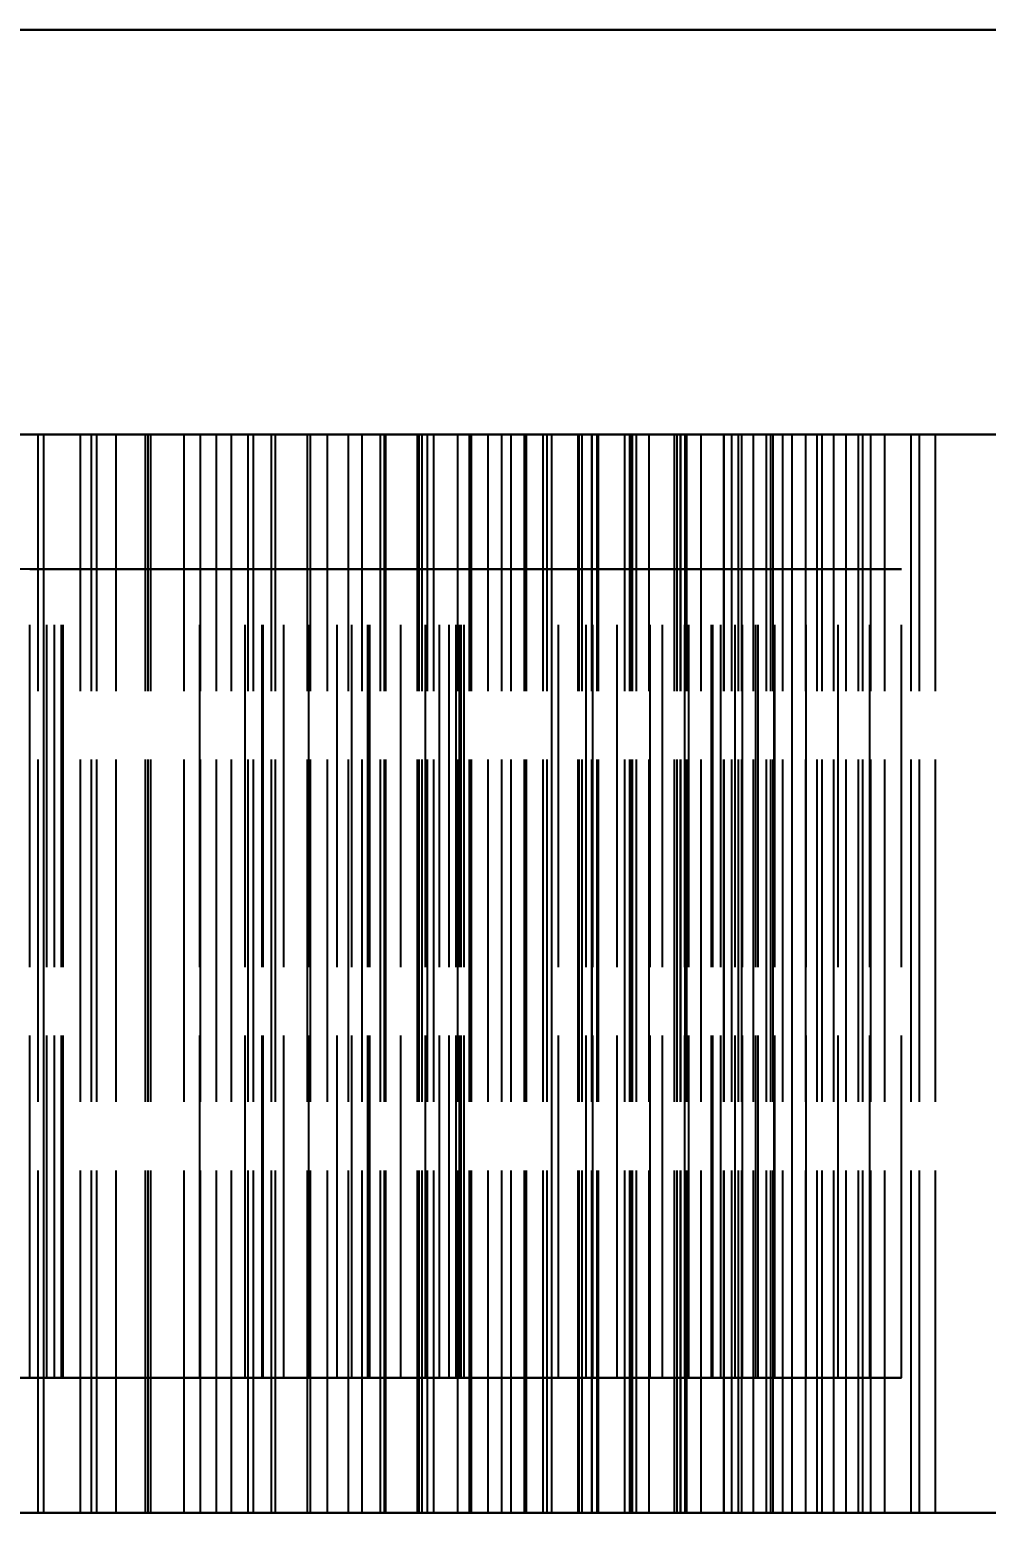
# Model space of a CAD drawing. Header units: millimetres. Extents: x -31 to 125, y -47 to 96.
# Drawn here: x 14.26 to 17.81, y 88.56 to 94.12 of the extents above; entities that cross this region are included whole.
import ezdxf

# ---------------------------------------------------------------- set-up
doc = ezdxf.new("R2010")
doc.units = ezdxf.units.MM
doc.linetypes.add('DASHED', pattern=[1.524, 1.27, -0.254])
for name, color, linetype in [('DIMS', 3, 'CONTINUOUS'), ('HIDDEN', 8, 'DASHED'), ('VISIBLE', 7, 'CONTINUOUS')]:
    doc.layers.add(name, color=color, linetype=linetype)
doc.styles.add('OpenSansCondensed-Light', font='OpenSansCondensed-Light.ttf')
doc.dimstyles.new('EZDXF', dxfattribs={"dimtxt": 0.25, "dimasz": 0.175, "dimexe": 0.375, "dimexo": 0.125, "dimgap": 0.1, "dimtad": 1, "dimlfac": 100, "dimzin": 12, "dimdsep": 46, "dimtxsty": 'OpenSansCondensed-Light', "dimblk": 'ARCHTICK', "dimcen": 2.5, "dimazin": 3, "dimtfac": 0.5, "dimtmove": 2, "dimatfit": 3})

# ---------------------------------------------------------------- blocks, each defined once
blk = doc.blocks.new('_ARCHTICK')
at = {"color": 0, "linetype": 'BYBLOCK', "const_width": 0.15}
blk.add_lwpolyline([(-0.5, -0.5), (0.5, 0.5)], dxfattribs=at)

msp = doc.modelspace()

# ---------------------------------------------------------------- linework, layer by layer
at = {"layer": 'HIDDEN'}
for points in [[(4.95238, 94.11735), (5.71429, 94.11735), (6.47619, 94.11735), (7.2381, 94.11735), (8, 94.11735), (8.7619, 94.11735), (9.52381, 94.11735), (10.28571, 94.11735), (11.04762, 94.11735), (11.80952, 94.11735), (12.57143, 94.11735), (13.33333, 94.11735), (14.09524, 94.11735), (14.85714, 94.11735), (15.61905, 94.11735), (16.38095, 94.11735), (17.14286, 94.11735), (17.90476, 94.11735)], [(19.125, 92.61735), (18.51786, 92.61735), (17.91071, 92.61735), (17.30357, 92.61735), (16.69643, 92.61735), (16.08929, 92.61735), (15.48214, 92.61735), (14.875, 92.61735), (14.26786, 92.61735), (13.66071, 92.61735), (13.05357, 92.61735), (12.44643, 92.61735), (11.83929, 92.61735), (11.23214, 92.61735), (10.625, 92.61735), (10.01786, 92.61735), (9.41071, 92.61735), (8.80357, 92.61735), (8.19643, 92.61735), (7.58929, 92.61735), (6.98214, 92.61735), (6.375, 92.61735), (5.76786, 92.61735), (5.16071, 92.61735)], [(5.16071, 92.61735), (5.76786, 92.61735), (6.375, 92.61735), (6.98214, 92.61735), (7.58929, 92.61735), (8.19643, 92.61735), (8.80357, 92.61735), (9.41071, 92.61735), (10.01786, 92.61735), (10.625, 92.61735), (11.23214, 92.61735), (11.83929, 92.61735), (12.44643, 92.61735), (13.05357, 92.61735), (13.66071, 92.61735), (14.26786, 92.61735), (14.875, 92.61735), (15.48214, 92.61735), (16.08929, 92.61735), (16.69643, 92.61735), (17.30357, 92.61735), (17.91071, 92.61735), (18.51786, 92.61735), (19.125, 92.61735)], [(18.50794, 92.61735), (17.80952, 92.61735), (17.11111, 92.61735), (16.4127, 92.61735), (15.71429, 92.61735), (15.01587, 92.61735), (14.31746, 92.61735), (13.61905, 92.61735), (12.92063, 92.61735), (12.22222, 92.61735), (11.52381, 92.61735), (10.8254, 92.61735), (10.12698, 92.61735), (9.42857, 92.61735), (8.73016, 92.61735), (8.03175, 92.61735), (7.33333, 92.61735), (6.63492, 92.61735), (5.93651, 92.61735), (5.2381, 92.61735)], [(5.2381, 92.61735), (5.93651, 92.61735), (6.63492, 92.61735), (7.33333, 92.61735), (8.03175, 92.61735), (8.73016, 92.61735), (9.42857, 92.61735), (10.12698, 92.61735), (10.8254, 92.61735), (11.52381, 92.61735), (12.22222, 92.61735), (12.92063, 92.61735), (13.61905, 92.61735), (14.31746, 92.61735), (15.01587, 92.61735), (15.71429, 92.61735), (16.4127, 92.61735), (17.11111, 92.61735), (17.80952, 92.61735), (18.50794, 92.61735)], [(14.29443, 92.61735), (14.10078, 92.61735)], [(14.10078, 92.61735), (14.29443, 92.61735)], [(14.49168, 92.61735), (14.29443, 92.61735)], [(14.29443, 92.61735), (14.49168, 92.61735)], [(14.29443, 88.61735), (14.29443, 92.61735)], [(14.29443, 88.61735), (14.29443, 92.61735)], [(14.51215, 92.61735), (14.31522, 92.61735)], [(14.31522, 92.61735), (14.45149, 92.61735)], [(14.45149, 92.61735), (14.31522, 92.61735)], [(14.31522, 92.61735), (14.51215, 92.61735)], [(14.31522, 88.61735), (14.31522, 92.61735)], [(14.31522, 88.61735), (14.31522, 92.61735)], [(14.45149, 92.61735), (14.58346, 92.61735)], [(14.58346, 92.61735), (14.45149, 92.61735)], [(14.45149, 88.61735), (14.45149, 92.61735)], [(14.45149, 88.61735), (14.45149, 92.61735)], [(14.69226, 92.61735), (14.49168, 92.61735)], [(14.49168, 92.61735), (14.69226, 92.61735)], [(14.49168, 88.61735), (14.49168, 92.61735)], [(14.49168, 88.61735), (14.49168, 92.61735)], [(14.70218, 92.61735), (14.51215, 92.61735)], [(14.51215, 92.61735), (14.70218, 92.61735)], [(14.51215, 88.61735), (14.51215, 92.61735)], [(14.51215, 88.61735), (14.51215, 92.61735)], [(14.58346, 92.61735), (14.71142, 92.61735)], [(14.71142, 92.61735), (14.58346, 92.61735)], [(14.58346, 88.61735), (14.58346, 92.61735)], [(14.58346, 88.61735), (14.58346, 92.61735)], [(14.89596, 92.61735), (14.69226, 92.61735)], [(14.69226, 92.61735), (14.89596, 92.61735)], [(14.69226, 88.61735), (14.69226, 92.61735)], [(14.69226, 88.61735), (14.69226, 92.61735)], [(14.89596, 92.61735), (14.70218, 92.61735)], [(14.70218, 92.61735), (14.89596, 92.61735)], [(14.70218, 88.61735), (14.70218, 92.61735)], [(14.70218, 88.61735), (14.70218, 92.61735)], [(14.71142, 92.61735), (14.83555, 92.61735)], [(14.83555, 92.61735), (14.71142, 92.61735)], [(14.71142, 88.61735), (14.71142, 92.61735)], [(14.71142, 88.61735), (14.71142, 92.61735)], [(14.83555, 92.61735), (14.956, 92.61735)], [(14.956, 92.61735), (14.83555, 92.61735)], [(14.83555, 88.61735), (14.83555, 92.61735)], [(14.83555, 88.61735), (14.83555, 92.61735)], [(15.09307, 92.61735), (14.89596, 92.61735)], [(15.07283, 92.61735), (14.89596, 92.61735)], [(14.89596, 92.61735), (15.07283, 92.61735)], [(14.89596, 92.61735), (15.09307, 92.61735)], [(14.89596, 88.61735), (14.89596, 92.61735)], [(14.89596, 88.61735), (14.89596, 92.61735)], [(14.89596, 88.61735), (14.89596, 92.61735)], [(14.89596, 88.61735), (14.89596, 92.61735)], [(14.956, 92.61735), (15.07283, 92.61735)], [(15.07283, 92.61735), (14.956, 92.61735)], [(14.956, 88.61735), (14.956, 92.61735)], [(14.956, 88.61735), (14.956, 92.61735)], [(15.1747, 92.61735), (15.01123, 92.61735)], [(15.01123, 92.61735), (15.15976, 92.61735)], [(15.15976, 92.61735), (15.01123, 92.61735)], [(15.01123, 92.61735), (15.1747, 92.61735)], [(15.01123, 88.61735), (15.01123, 92.61735)], [(15.01123, 88.61735), (15.01123, 92.61735)], [(15.07283, 88.61735), (15.07283, 92.61735)], [(15.07283, 88.61735), (15.07283, 92.61735)], [(15.29322, 92.61735), (15.09307, 92.61735)], [(15.09307, 92.61735), (15.29322, 92.61735)], [(15.09307, 88.61735), (15.09307, 92.61735)], [(15.09307, 88.61735), (15.09307, 92.61735)], [(15.15976, 92.61735), (15.30465, 92.61735)], [(15.30465, 92.61735), (15.15976, 92.61735)], [(15.15976, 88.61735), (15.15976, 92.61735)], [(15.15976, 88.61735), (15.15976, 92.61735)], [(15.36785, 92.61735), (15.1747, 92.61735)], [(15.1747, 92.61735), (15.36785, 92.61735)], [(15.1747, 88.61735), (15.1747, 92.61735)], [(15.1747, 88.61735), (15.1747, 92.61735)], [(15.49615, 92.61735), (15.29322, 92.61735)], [(15.29322, 92.61735), (15.49615, 92.61735)], [(15.29322, 88.61735), (15.29322, 92.61735)], [(15.29322, 88.61735), (15.29322, 92.61735)], [(15.30465, 92.61735), (15.44615, 92.61735)], [(15.44615, 92.61735), (15.30465, 92.61735)], [(15.30465, 88.61735), (15.30465, 92.61735)], [(15.30465, 88.61735), (15.30465, 92.61735)], [(15.56405, 92.61735), (15.36785, 92.61735)], [(15.36785, 92.61735), (15.56405, 92.61735)], [(15.36785, 88.61735), (15.36785, 92.61735)], [(15.36785, 88.61735), (15.36785, 92.61735)], [(15.44615, 92.61735), (15.58438, 92.61735)], [(15.58438, 92.61735), (15.44615, 92.61735)], [(15.44615, 88.61735), (15.44615, 92.61735)], [(15.44615, 88.61735), (15.44615, 92.61735)], [(15.70166, 92.61735), (15.49615, 92.61735)], [(15.49615, 92.61735), (15.70166, 92.61735)], [(15.49615, 88.61735), (15.49615, 92.61735)], [(15.49615, 88.61735), (15.49615, 92.61735)], [(15.76295, 92.61735), (15.56405, 92.61735)], [(15.56405, 92.61735), (15.76295, 92.61735)], [(15.56405, 88.61735), (15.56405, 92.61735)], [(15.56405, 88.61735), (15.56405, 92.61735)], [(15.70778, 92.61735), (15.57917, 92.61735)], [(15.57917, 92.61735), (15.73869, 92.61735)], [(15.73869, 92.61735), (15.57917, 92.61735)], [(15.57917, 92.61735), (15.70778, 92.61735)], [(15.57917, 88.61735), (15.57917, 92.61735)], [(15.57917, 88.61735), (15.57917, 92.61735)], [(15.58438, 92.61735), (15.71945, 92.61735)], [(15.71945, 92.61735), (15.58438, 92.61735)], [(15.58438, 88.61735), (15.58438, 92.61735)], [(15.58438, 88.61735), (15.58438, 92.61735)], [(15.85142, 92.61735), (15.70166, 92.61735)], [(15.70166, 92.61735), (15.85142, 92.61735)], [(15.70166, 88.61735), (15.70166, 92.61735)], [(15.70166, 88.61735), (15.70166, 92.61735)], [(15.90241, 92.61735), (15.70778, 92.61735)], [(15.70778, 92.61735), (15.90241, 92.61735)], [(15.70778, 88.61735), (15.70778, 92.61735)], [(15.70778, 88.61735), (15.70778, 92.61735)], [(15.71945, 92.61735), (15.85142, 92.61735)], [(15.85142, 92.61735), (15.71945, 92.61735)], [(15.71945, 88.61735), (15.71945, 92.61735)], [(15.71945, 88.61735), (15.71945, 92.61735)], [(15.73869, 92.61735), (15.89527, 92.61735)], [(15.89527, 92.61735), (15.73869, 92.61735)], [(15.73869, 88.61735), (15.73869, 92.61735)], [(15.73869, 88.61735), (15.73869, 92.61735)], [(15.96428, 92.61735), (15.76295, 92.61735)], [(15.76295, 92.61735), (15.96428, 92.61735)], [(15.76295, 88.61735), (15.76295, 92.61735)], [(15.76295, 88.61735), (15.76295, 92.61735)], [(15.85142, 88.61735), (15.85142, 92.61735)], [(15.85142, 88.61735), (15.85142, 92.61735)], [(15.89527, 92.61735), (16.04909, 92.61735)], [(16.04909, 92.61735), (15.89527, 92.61735)], [(15.89527, 88.61735), (15.89527, 92.61735)], [(15.89527, 88.61735), (15.89527, 92.61735)], [(16.09936, 92.61735), (15.90241, 92.61735)], [(15.90241, 92.61735), (16.09936, 92.61735)], [(15.90241, 88.61735), (15.90241, 92.61735)], [(15.90241, 88.61735), (15.90241, 92.61735)], [(16.16782, 92.61735), (15.96428, 92.61735)], [(15.96428, 92.61735), (16.16782, 92.61735)], [(15.96428, 88.61735), (15.96428, 92.61735)], [(15.96428, 88.61735), (15.96428, 92.61735)], [(16.10685, 92.61735), (16.01419, 92.61735)], [(16.01419, 92.61735), (16.18334, 92.61735)], [(16.18334, 92.61735), (16.01419, 92.61735)], [(16.01419, 92.61735), (16.10685, 92.61735)], [(16.01419, 88.61735), (16.01419, 92.61735)], [(16.01419, 88.61735), (16.01419, 92.61735)], [(16.04909, 92.61735), (16.20025, 92.61735)], [(16.20025, 92.61735), (16.04909, 92.61735)], [(16.04909, 88.61735), (16.04909, 92.61735)], [(16.04909, 88.61735), (16.04909, 92.61735)], [(16.29834, 92.61735), (16.09936, 92.61735)], [(16.09936, 92.61735), (16.29834, 92.61735)], [(16.09936, 88.61735), (16.09936, 92.61735)], [(16.09936, 88.61735), (16.09936, 92.61735)], [(16.30129, 92.61735), (16.10685, 92.61735)], [(16.10685, 92.61735), (16.30129, 92.61735)], [(16.10685, 88.61735), (16.10685, 92.61735)], [(16.10685, 88.61735), (16.10685, 92.61735)], [(16.37339, 92.61735), (16.16782, 92.61735)], [(16.16782, 92.61735), (16.37339, 92.61735)], [(16.16782, 88.61735), (16.16782, 92.61735)], [(16.16782, 88.61735), (16.16782, 92.61735)], [(16.18334, 92.61735), (16.35028, 92.61735)], [(16.35028, 92.61735), (16.18334, 92.61735)], [(16.18334, 88.61735), (16.18334, 92.61735)], [(16.18334, 88.61735), (16.18334, 92.61735)], [(16.20025, 92.61735), (16.3488, 92.61735)], [(16.3488, 92.61735), (16.20025, 92.61735)], [(16.20025, 88.61735), (16.20025, 92.61735)], [(16.20025, 88.61735), (16.20025, 92.61735)], [(16.49914, 92.61735), (16.29834, 92.61735)], [(16.29834, 92.61735), (16.49914, 92.61735)], [(16.29834, 88.61735), (16.29834, 92.61735)], [(16.29834, 88.61735), (16.29834, 92.61735)], [(16.49731, 92.61735), (16.30129, 92.61735)], [(16.30129, 92.61735), (16.49731, 92.61735)], [(16.30129, 88.61735), (16.30129, 92.61735)], [(16.30129, 88.61735), (16.30129, 92.61735)], [(16.3685, 92.61735), (16.31259, 92.61735)], [(16.31259, 92.61735), (16.48992, 92.61735)], [(16.48992, 92.61735), (16.31259, 92.61735)], [(16.31259, 92.61735), (16.3685, 92.61735)], [(16.31259, 88.61735), (16.31259, 92.61735)], [(16.31259, 88.61735), (16.31259, 92.61735)], [(16.3488, 92.61735), (16.49476, 92.61735)], [(16.49476, 92.61735), (16.3488, 92.61735)], [(16.3488, 88.61735), (16.3488, 92.61735)], [(16.3488, 88.61735), (16.3488, 92.61735)], [(16.35028, 92.61735), (16.51511, 92.61735)], [(16.51511, 92.61735), (16.35028, 92.61735)], [(16.35028, 88.61735), (16.35028, 92.61735)], [(16.35028, 88.61735), (16.35028, 92.61735)], [(16.56109, 92.61735), (16.3685, 92.61735)], [(16.3685, 92.61735), (16.56109, 92.61735)], [(16.3685, 88.61735), (16.3685, 92.61735)], [(16.3685, 88.61735), (16.3685, 92.61735)], [(16.49476, 92.61735), (16.37339, 92.61735)], [(16.37339, 92.61735), (16.49476, 92.61735)], [(16.37339, 88.61735), (16.37339, 92.61735)], [(16.37339, 88.61735), (16.37339, 92.61735)], [(16.4905, 92.61735), (16.47181, 92.61735)], [(16.47181, 92.61735), (16.65581, 92.61735)], [(16.65581, 92.61735), (16.47181, 92.61735)], [(16.47181, 92.61735), (16.4905, 92.61735)], [(16.47181, 88.61735), (16.47181, 92.61735)], [(16.47181, 88.61735), (16.47181, 92.61735)], [(16.48992, 92.61735), (16.66579, 92.61735)], [(16.66579, 92.61735), (16.48992, 92.61735)], [(16.48992, 88.61735), (16.48992, 92.61735)], [(16.48992, 88.61735), (16.48992, 92.61735)], [(16.4905, 92.61735), (16.6796, 92.61735)], [(16.6796, 92.61735), (16.4905, 92.61735)], [(16.4905, 88.61735), (16.4905, 92.61735)], [(16.4905, 88.61735), (16.4905, 92.61735)], [(16.49476, 88.61735), (16.49476, 92.61735)], [(16.49476, 88.61735), (16.49476, 92.61735)], [(16.69468, 92.61735), (16.49731, 92.61735)], [(16.49731, 92.61735), (16.69468, 92.61735)], [(16.49731, 88.61735), (16.49731, 92.61735)], [(16.49731, 88.61735), (16.49731, 92.61735)], [(16.70155, 92.61735), (16.49914, 92.61735)], [(16.49914, 92.61735), (16.70155, 92.61735)], [(16.49914, 88.61735), (16.49914, 92.61735)], [(16.49914, 88.61735), (16.49914, 92.61735)], [(16.51511, 92.61735), (16.6779, 92.61735)], [(16.6779, 92.61735), (16.51511, 92.61735)], [(16.51511, 88.61735), (16.51511, 92.61735)], [(16.51511, 88.61735), (16.51511, 92.61735)], [(16.75451, 92.61735), (16.56109, 92.61735)], [(16.56109, 92.61735), (16.75451, 92.61735)], [(16.56109, 88.61735), (16.56109, 92.61735)], [(16.56109, 88.61735), (16.56109, 92.61735)], [(16.65581, 92.61735), (16.83911, 92.61735)], [(16.83911, 92.61735), (16.65581, 92.61735)], [(16.65581, 88.61735), (16.65581, 92.61735)], [(16.65581, 88.61735), (16.65581, 92.61735)], [(16.66579, 92.61735), (16.84023, 92.61735)], [(16.84023, 92.61735), (16.66579, 92.61735)], [(16.66579, 88.61735), (16.66579, 92.61735)], [(16.66579, 88.61735), (16.66579, 92.61735)], [(16.6779, 92.61735), (16.83865, 92.61735)], [(16.83865, 92.61735), (16.6779, 92.61735)], [(16.6779, 88.61735), (16.6779, 92.61735)], [(16.6779, 88.61735), (16.6779, 92.61735)], [(16.6796, 92.61735), (16.86877, 92.61735)], [(16.86877, 92.61735), (16.6796, 92.61735)], [(16.6796, 88.61735), (16.6796, 92.61735)], [(16.6796, 88.61735), (16.6796, 92.61735)], [(16.89323, 92.61735), (16.69468, 92.61735)], [(16.69468, 92.61735), (16.89323, 92.61735)], [(16.69468, 88.61735), (16.69468, 92.61735)], [(16.69468, 88.61735), (16.69468, 92.61735)], [(16.90543, 92.61735), (16.70155, 92.61735)], [(16.70155, 92.61735), (16.90543, 92.61735)], [(16.70155, 88.61735), (16.70155, 92.61735)], [(16.70155, 88.61735), (16.70155, 92.61735)], [(16.94859, 92.61735), (16.75451, 92.61735)], [(16.75451, 92.61735), (16.94859, 92.61735)], [(16.75451, 88.61735), (16.75451, 92.61735)], [(16.75451, 88.61735), (16.75451, 92.61735)], [(16.83865, 92.61735), (16.99738, 92.61735)], [(16.99738, 92.61735), (16.83865, 92.61735)], [(16.83865, 88.61735), (16.83865, 92.61735)], [(16.83865, 88.61735), (16.83865, 92.61735)], [(16.83911, 92.61735), (17.02168, 92.61735)], [(17.02168, 92.61735), (16.83911, 92.61735)], [(16.83911, 88.61735), (16.83911, 92.61735)], [(16.83911, 88.61735), (16.83911, 92.61735)], [(16.84023, 92.61735), (17.01326, 92.61735)], [(17.01326, 92.61735), (16.84023, 92.61735)], [(16.84023, 88.61735), (16.84023, 92.61735)], [(16.84023, 88.61735), (16.84023, 92.61735)], [(16.86877, 92.61735), (17.0579, 92.61735)], [(17.0579, 92.61735), (16.86877, 92.61735)], [(16.86877, 88.61735), (16.86877, 92.61735)], [(16.86877, 88.61735), (16.86877, 92.61735)], [(17.0928, 92.61735), (16.89323, 92.61735)], [(16.89323, 92.61735), (17.0928, 92.61735)], [(16.89323, 88.61735), (16.89323, 92.61735)], [(16.89323, 88.61735), (16.89323, 92.61735)], [(16.99738, 92.61735), (16.90543, 92.61735)], [(16.90543, 92.61735), (16.99738, 92.61735)], [(16.90543, 88.61735), (16.90543, 92.61735)], [(16.90543, 88.61735), (16.90543, 92.61735)], [(17.1432, 92.61735), (16.94859, 92.61735)], [(16.94859, 92.61735), (17.1432, 92.61735)], [(16.94859, 88.61735), (16.94859, 92.61735)], [(16.94859, 88.61735), (16.94859, 92.61735)], [(16.99738, 88.61735), (16.99738, 92.61735)], [(16.99738, 88.61735), (16.99738, 92.61735)], [(17.01326, 92.61735), (17.18485, 92.61735)], [(17.18485, 92.61735), (17.01326, 92.61735)], [(17.01326, 88.61735), (17.01326, 92.61735)], [(17.01326, 88.61735), (17.01326, 92.61735)], [(17.02168, 92.61735), (17.20347, 92.61735)], [(17.20347, 92.61735), (17.02168, 92.61735)], [(17.02168, 88.61735), (17.02168, 92.61735)], [(17.02168, 88.61735), (17.02168, 92.61735)], [(17.0579, 92.61735), (17.24691, 92.61735)], [(17.24691, 92.61735), (17.0579, 92.61735)], [(17.0579, 88.61735), (17.0579, 92.61735)], [(17.0579, 88.61735), (17.0579, 92.61735)], [(17.29325, 92.61735), (17.0928, 92.61735)], [(17.0928, 92.61735), (17.29325, 92.61735)], [(17.0928, 88.61735), (17.0928, 92.61735)], [(17.0928, 88.61735), (17.0928, 92.61735)], [(17.33821, 92.61735), (17.1432, 92.61735)], [(17.1432, 92.61735), (17.33821, 92.61735)], [(17.1432, 88.61735), (17.1432, 92.61735)], [(17.1432, 88.61735), (17.1432, 92.61735)], [(17.18485, 92.61735), (17.35498, 92.61735)], [(17.35498, 92.61735), (17.18485, 92.61735)], [(17.18485, 88.61735), (17.18485, 92.61735)], [(17.18485, 88.61735), (17.18485, 92.61735)], [(17.20347, 92.61735), (17.38444, 92.61735)], [(17.38444, 92.61735), (17.20347, 92.61735)], [(17.20347, 88.61735), (17.20347, 92.61735)], [(17.20347, 88.61735), (17.20347, 92.61735)], [(17.24691, 92.61735), (17.4357, 92.61735)], [(17.4357, 92.61735), (17.24691, 92.61735)], [(17.24691, 88.61735), (17.24691, 92.61735)], [(17.24691, 88.61735), (17.24691, 92.61735)], [(17.35498, 92.61735), (17.29325, 92.61735)], [(17.29325, 92.61735), (17.35498, 92.61735)], [(17.29325, 88.61735), (17.29325, 92.61735)], [(17.29325, 88.61735), (17.29325, 92.61735)], [(17.53352, 92.61735), (17.33821, 92.61735)], [(17.33821, 92.61735), (17.53352, 92.61735)], [(17.33821, 88.61735), (17.33821, 92.61735)], [(17.33821, 88.61735), (17.33821, 92.61735)], [(17.35498, 88.61735), (17.35498, 92.61735)], [(17.35498, 88.61735), (17.35498, 92.61735)], [(17.38444, 92.61735), (17.56452, 92.61735)], [(17.56452, 92.61735), (17.38444, 92.61735)], [(17.38444, 88.61735), (17.38444, 92.61735)], [(17.38444, 88.61735), (17.38444, 92.61735)], [(17.4357, 92.61735), (17.6242, 92.61735)], [(17.6242, 92.61735), (17.4357, 92.61735)], [(17.4357, 88.61735), (17.4357, 92.61735)], [(17.4357, 88.61735), (17.4357, 92.61735)], [(17.56452, 92.61735), (17.53352, 92.61735)], [(17.53352, 92.61735), (17.56452, 92.61735)], [(17.53352, 88.61735), (17.53352, 92.61735)], [(17.53352, 88.61735), (17.53352, 92.61735)], [(17.56452, 88.61735), (17.56452, 92.61735)], [(17.56452, 88.61735), (17.56452, 92.61735)], [(17.6242, 88.61735), (17.6242, 92.61735)], [(17.6242, 88.61735), (17.6242, 92.61735)], [(12.87084, 92.11735), (15.12916, 92.11735)], [(14.26329, 92.11735), (14.2001, 92.11735)], [(15.525, 92.11735), (15.47659, 92.11735), (15.42817, 92.11735), (15.37976, 92.11735), (15.33135, 92.11735), (15.28294, 92.11735), (15.23452, 92.11735), (15.18611, 92.11735), (15.1377, 92.11735), (15.08929, 92.11735), (15.04087, 92.11735), (14.99246, 92.11735), (14.94405, 92.11735), (14.89563, 92.11735), (14.84722, 92.11735), (14.79881, 92.11735), (14.7504, 92.11735), (14.70198, 92.11735), (14.65357, 92.11735), (14.60516, 92.11735), (14.55675, 92.11735), (14.50833, 92.11735), (14.45992, 92.11735), (14.41151, 92.11735), (14.3631, 92.11735), (14.31468, 92.11735), (14.26627, 92.11735), (14.21786, 92.11735)], [(14.26329, 92.11735), (14.31508, 92.11735)], [(14.31508, 92.11735), (14.26329, 92.11735)], [(14.26329, 89.11735), (14.26329, 92.11735)], [(14.26329, 89.11735), (14.26329, 92.11735)], [(14.31508, 92.11735), (14.35458, 92.11735)], [(14.35458, 92.11735), (14.31508, 92.11735)], [(14.31508, 89.11735), (14.31508, 92.11735)], [(14.31508, 89.11735), (14.31508, 92.11735)], [(14.32547, 92.11735), (14.89444, 92.11735)], [(14.38632, 92.11735), (14.32547, 92.11735)], [(14.89444, 92.11735), (14.32547, 92.11735)], [(14.32547, 92.11735), (14.38632, 92.11735)], [(14.32547, 89.11735), (14.32547, 92.11735)], [(14.32547, 89.11735), (14.32547, 92.11735)], [(14.35458, 92.11735), (14.38013, 92.11735)], [(14.38013, 92.11735), (14.35458, 92.11735)], [(14.35458, 89.11735), (14.35458, 92.11735)], [(14.35458, 89.11735), (14.35458, 92.11735)], [(14.38013, 92.11735), (14.38632, 92.11735)], [(14.38632, 92.11735), (14.38013, 92.11735)], [(14.38013, 89.11735), (14.38013, 92.11735)], [(14.38013, 89.11735), (14.38013, 92.11735)], [(14.38632, 89.11735), (14.38632, 92.11735)], [(14.38632, 89.11735), (14.38632, 92.11735)], [(14.89444, 92.11735), (15.06168, 92.11735)], [(15.06168, 92.11735), (14.89444, 92.11735)], [(14.89444, 89.11735), (14.89444, 92.11735)], [(14.89444, 89.11735), (14.89444, 92.11735)], [(15.06168, 92.11735), (15.12471, 92.11735)], [(15.12471, 92.11735), (15.06168, 92.11735)], [(15.06168, 89.11735), (15.06168, 92.11735)], [(15.06168, 89.11735), (15.06168, 92.11735)], [(15.12471, 92.11735), (15.20559, 92.11735)], [(15.20559, 92.11735), (15.12471, 92.11735)], [(15.12471, 89.11735), (15.12471, 92.11735)], [(15.12471, 89.11735), (15.12471, 92.11735)], [(15.12916, 92.11735), (15.13544, 92.11735), (15.14173, 92.11735), (15.14801, 92.11735), (15.15429, 92.11735), (15.16057, 92.11735), (15.16686, 92.11735), (15.17314, 92.11735), (15.17942, 92.11735), (15.18571, 92.11735), (15.19199, 92.11735), (15.19827, 92.11735), (15.20456, 92.11735), (15.21084, 92.11735), (15.21712, 92.11735), (15.22341, 92.11735), (15.22969, 92.11735), (15.23597, 92.11735), (15.24226, 92.11735), (15.24854, 92.11735), (15.25482, 92.11735), (15.26111, 92.11735), (15.26739, 92.11735), (15.27367, 92.11735), (15.27996, 92.11735), (15.28624, 92.11735), (15.29252, 92.11735), (15.29881, 92.11735), (15.30509, 92.11735), (15.31137, 92.11735), (15.31765, 92.11735), (15.32394, 92.11735), (15.33022, 92.11735), (15.3365, 92.11735), (15.34279, 92.11735), (15.34907, 92.11735), (15.35535, 92.11735), (15.36164, 92.11735), (15.36792, 92.11735), (15.3742, 92.11735), (15.38049, 92.11735), (15.38677, 92.11735), (15.39305, 92.11735), (15.39934, 92.11735), (15.40562, 92.11735), (15.4119, 92.11735), (15.41819, 92.11735), (15.42447, 92.11735), (15.43075, 92.11735), (15.43704, 92.11735), (15.44332, 92.11735), (15.4496, 92.11735), (15.45588, 92.11735), (15.46217, 92.11735), (15.46845, 92.11735), (15.47473, 92.11735), (15.48102, 92.11735), (15.4873, 92.11735), (15.49358, 92.11735), (15.49987, 92.11735), (15.50615, 92.11735), (15.51243, 92.11735), (15.51872, 92.11735), (15.525, 92.11735)], [(15.12916, 89.11735), (15.12916, 92.11735)], [(15.20559, 92.11735), (15.29903, 92.11735)], [(15.29903, 92.11735), (15.20559, 92.11735)], [(15.20559, 89.11735), (15.20559, 92.11735)], [(15.20559, 89.11735), (15.20559, 92.11735)], [(15.29903, 92.11735), (15.40319, 92.11735)], [(15.40319, 92.11735), (15.29903, 92.11735)], [(15.29903, 89.11735), (15.29903, 92.11735)], [(15.29903, 89.11735), (15.29903, 92.11735)], [(15.40319, 92.11735), (15.51701, 92.11735)], [(15.51701, 92.11735), (15.40319, 92.11735)], [(15.40319, 89.11735), (15.40319, 92.11735)], [(15.40319, 89.11735), (15.40319, 92.11735)], [(15.45816, 92.11735), (15.87467, 92.11735)], [(15.73081, 92.11735), (15.45816, 92.11735)], [(15.87467, 92.11735), (15.45816, 92.11735)], [(15.45816, 92.11735), (15.73081, 92.11735)], [(15.45816, 89.11735), (15.45816, 92.11735)], [(15.45816, 89.11735), (15.45816, 92.11735)], [(15.51701, 92.11735), (15.63972, 92.11735)], [(15.63972, 92.11735), (15.51701, 92.11735)], [(15.51701, 89.11735), (15.51701, 92.11735)], [(15.51701, 89.11735), (15.51701, 92.11735)], [(15.525, 89.11735), (15.525, 92.11735)], [(15.63972, 92.11735), (15.85801, 92.11735)], [(15.85801, 92.11735), (15.63972, 92.11735)], [(15.63972, 89.11735), (15.63972, 92.11735)], [(15.63972, 89.11735), (15.63972, 92.11735)], [(15.78311, 92.11735), (15.73081, 92.11735)], [(15.73081, 92.11735), (15.78311, 92.11735)], [(15.73081, 89.11735), (15.73081, 92.11735)], [(15.73081, 89.11735), (15.73081, 92.11735)], [(15.81975, 92.11735), (15.78311, 92.11735)], [(15.78311, 92.11735), (15.81975, 92.11735)], [(15.78311, 89.11735), (15.78311, 92.11735)], [(15.78311, 89.11735), (15.78311, 92.11735)], [(15.84476, 92.11735), (15.81975, 92.11735)], [(15.81975, 92.11735), (15.84476, 92.11735)], [(15.81975, 89.11735), (15.81975, 92.11735)], [(15.81975, 89.11735), (15.81975, 92.11735)], [(15.85923, 92.11735), (15.84476, 92.11735)], [(15.84476, 92.11735), (15.85923, 92.11735)], [(15.84476, 89.11735), (15.84476, 92.11735)], [(15.84476, 89.11735), (15.84476, 92.11735)], [(15.85801, 92.11735), (15.86359, 92.11735)], [(15.86359, 92.11735), (15.85801, 92.11735)], [(15.85801, 89.11735), (15.85801, 92.11735)], [(15.85801, 89.11735), (15.85801, 92.11735)], [(15.86359, 92.11735), (15.85923, 92.11735)], [(15.85923, 92.11735), (15.86359, 92.11735)], [(15.85923, 89.11735), (15.85923, 92.11735)], [(15.85923, 89.11735), (15.85923, 92.11735)], [(15.86359, 89.11735), (15.86359, 92.11735)], [(15.86359, 89.11735), (15.86359, 92.11735)], [(15.87467, 92.11735), (16.2252, 92.11735)], [(16.2252, 92.11735), (15.87467, 92.11735)], [(15.87467, 89.11735), (15.87467, 92.11735)], [(15.87467, 89.11735), (15.87467, 92.11735)], [(16.20014, 89.11735), (16.20014, 92.11735)], [(16.20014, 92.11735), (16.35259, 92.11735)], [(16.61152, 92.11735), (16.20014, 92.11735)], [(16.35259, 92.11735), (16.20014, 92.11735)], [(16.20014, 92.11735), (16.61152, 92.11735)], [(16.20014, 89.11735), (16.20014, 92.11735)], [(16.2252, 92.11735), (16.32818, 92.11735)], [(16.32818, 92.11735), (16.2252, 92.11735)], [(16.2252, 89.11735), (16.2252, 92.11735)], [(16.2252, 89.11735), (16.2252, 92.11735)], [(16.32818, 92.11735), (16.44273, 92.11735)], [(16.44273, 92.11735), (16.32818, 92.11735)], [(16.32818, 89.11735), (16.32818, 92.11735)], [(16.32818, 89.11735), (16.32818, 92.11735)], [(16.35259, 89.11735), (16.35259, 92.11735)], [(16.35259, 92.11735), (16.79248, 92.11735)], [(16.79248, 92.11735), (16.35259, 92.11735)], [(16.35259, 89.11735), (16.35259, 92.11735)], [(16.44273, 92.11735), (16.56506, 92.11735)], [(16.56506, 92.11735), (16.44273, 92.11735)], [(16.44273, 89.11735), (16.44273, 92.11735)], [(16.44273, 89.11735), (16.44273, 92.11735)], [(16.56506, 92.11735), (16.69369, 92.11735)], [(16.69369, 92.11735), (16.56506, 92.11735)], [(16.56506, 89.11735), (16.56506, 92.11735)], [(16.56506, 89.11735), (16.56506, 92.11735)], [(16.70831, 92.11735), (16.61152, 92.11735)], [(16.61152, 92.11735), (16.70831, 92.11735)], [(16.61152, 89.11735), (16.61152, 92.11735)], [(16.61152, 89.11735), (16.61152, 92.11735)], [(16.69369, 92.11735), (16.82763, 92.11735)], [(16.82763, 92.11735), (16.69369, 92.11735)], [(16.69369, 89.11735), (16.69369, 92.11735)], [(16.69369, 89.11735), (16.69369, 92.11735)], [(16.79732, 92.11735), (16.70831, 92.11735)], [(16.70831, 92.11735), (16.79732, 92.11735)], [(16.70831, 89.11735), (16.70831, 92.11735)], [(16.70831, 89.11735), (16.70831, 92.11735)], [(16.79248, 89.11735), (16.79248, 92.11735)], [(16.79248, 92.11735), (16.90782, 92.11735)], [(16.90782, 92.11735), (16.79248, 92.11735)], [(16.79248, 89.11735), (16.79248, 92.11735)], [(16.88014, 92.11735), (16.79732, 92.11735)], [(16.79732, 92.11735), (16.88014, 92.11735)], [(16.79732, 89.11735), (16.79732, 92.11735)], [(16.79732, 89.11735), (16.79732, 92.11735)], [(16.82763, 92.11735), (16.96611, 92.11735)], [(16.96611, 92.11735), (16.82763, 92.11735)], [(16.82763, 89.11735), (16.82763, 92.11735)], [(16.82763, 89.11735), (16.82763, 92.11735)], [(16.95698, 92.11735), (16.88014, 92.11735)], [(16.88014, 92.11735), (16.95698, 92.11735)], [(16.88014, 89.11735), (16.88014, 92.11735)], [(16.88014, 89.11735), (16.88014, 92.11735)], [(16.90782, 89.11735), (16.90782, 92.11735)], [(16.90782, 92.11735), (17.02534, 92.11735)], [(17.02534, 92.11735), (16.90782, 92.11735)], [(16.90782, 89.11735), (16.90782, 92.11735)], [(17.02773, 92.11735), (16.95698, 92.11735)], [(16.95698, 92.11735), (17.02773, 92.11735)], [(16.95698, 89.11735), (16.95698, 92.11735)], [(16.95698, 89.11735), (16.95698, 92.11735)], [(16.96611, 92.11735), (17.09214, 92.11735)], [(17.09214, 92.11735), (16.96611, 92.11735)], [(16.96611, 89.11735), (16.96611, 92.11735)], [(16.96611, 89.11735), (16.96611, 92.11735)], [(17.02534, 92.11735), (17.14379, 92.11735)], [(17.14379, 92.11735), (17.02534, 92.11735)], [(17.02534, 89.11735), (17.02534, 92.11735)], [(17.02534, 89.11735), (17.02534, 92.11735)], [(17.09214, 92.11735), (17.02773, 92.11735)], [(17.02773, 92.11735), (17.09214, 92.11735)], [(17.02773, 89.11735), (17.02773, 92.11735)], [(17.02773, 89.11735), (17.02773, 92.11735)], [(17.09214, 89.11735), (17.09214, 92.11735)], [(17.09214, 89.11735), (17.09214, 92.11735)], [(17.14379, 92.11735), (17.26242, 92.11735)], [(17.26242, 92.11735), (17.14379, 92.11735)], [(17.14379, 89.11735), (17.14379, 92.11735)], [(17.14379, 89.11735), (17.14379, 92.11735)], [(17.26242, 92.11735), (17.3806, 92.11735)], [(17.3806, 92.11735), (17.26242, 92.11735)], [(17.26242, 89.11735), (17.26242, 92.11735)], [(17.26242, 89.11735), (17.26242, 92.11735)], [(17.3806, 92.11735), (17.49773, 92.11735)], [(17.49773, 92.11735), (17.3806, 92.11735)], [(17.3806, 89.11735), (17.3806, 92.11735)], [(17.3806, 89.11735), (17.3806, 92.11735)], [(17.49773, 89.11735), (17.49773, 92.11735)], [(17.49773, 89.11735), (17.49773, 92.11735)], [(12.87084, 89.11735), (15.12916, 89.11735)], [(14.26329, 89.11735), (14.2001, 89.11735)], [(14.21786, 89.11735), (14.26627, 89.11735), (14.31468, 89.11735), (14.3631, 89.11735), (14.41151, 89.11735), (14.45992, 89.11735), (14.50833, 89.11735), (14.55675, 89.11735), (14.60516, 89.11735), (14.65357, 89.11735), (14.70198, 89.11735), (14.7504, 89.11735), (14.79881, 89.11735), (14.84722, 89.11735), (14.89563, 89.11735), (14.94405, 89.11735), (14.99246, 89.11735), (15.04087, 89.11735), (15.08929, 89.11735), (15.1377, 89.11735), (15.18611, 89.11735), (15.23452, 89.11735), (15.28294, 89.11735), (15.33135, 89.11735), (15.37976, 89.11735), (15.42817, 89.11735), (15.47659, 89.11735), (15.525, 89.11735)], [(14.26329, 89.11735), (14.31508, 89.11735)], [(14.31508, 89.11735), (14.26329, 89.11735)], [(14.31508, 89.11735), (14.35458, 89.11735)], [(14.35458, 89.11735), (14.31508, 89.11735)], [(14.32547, 89.11735), (14.89444, 89.11735)], [(14.38632, 89.11735), (14.32547, 89.11735)], [(14.89444, 89.11735), (14.32547, 89.11735)], [(14.32547, 89.11735), (14.38632, 89.11735)], [(14.35458, 89.11735), (14.38013, 89.11735)], [(14.38013, 89.11735), (14.35458, 89.11735)], [(14.38013, 89.11735), (14.38632, 89.11735)], [(14.38632, 89.11735), (14.38013, 89.11735)], [(14.89444, 89.11735), (15.06168, 89.11735)], [(15.06168, 89.11735), (14.89444, 89.11735)], [(15.06168, 89.11735), (15.12471, 89.11735)], [(15.12471, 89.11735), (15.06168, 89.11735)], [(15.12471, 89.11735), (15.20559, 89.11735)], [(15.20559, 89.11735), (15.12471, 89.11735)], [(15.525, 89.11735), (15.51872, 89.11735), (15.51243, 89.11735), (15.50615, 89.11735), (15.49987, 89.11735), (15.49358, 89.11735), (15.4873, 89.11735), (15.48102, 89.11735), (15.47473, 89.11735), (15.46845, 89.11735), (15.46217, 89.11735), (15.45588, 89.11735), (15.4496, 89.11735), (15.44332, 89.11735), (15.43704, 89.11735), (15.43075, 89.11735), (15.42447, 89.11735), (15.41819, 89.11735), (15.4119, 89.11735), (15.40562, 89.11735), (15.39934, 89.11735), (15.39305, 89.11735), (15.38677, 89.11735), (15.38049, 89.11735), (15.3742, 89.11735), (15.36792, 89.11735), (15.36164, 89.11735), (15.35535, 89.11735), (15.34907, 89.11735), (15.34279, 89.11735), (15.3365, 89.11735), (15.33022, 89.11735), (15.32394, 89.11735), (15.31765, 89.11735), (15.31137, 89.11735), (15.30509, 89.11735), (15.29881, 89.11735), (15.29252, 89.11735), (15.28624, 89.11735), (15.27996, 89.11735), (15.27367, 89.11735), (15.26739, 89.11735), (15.26111, 89.11735), (15.25482, 89.11735), (15.24854, 89.11735), (15.24226, 89.11735), (15.23597, 89.11735), (15.22969, 89.11735), (15.22341, 89.11735), (15.21712, 89.11735), (15.21084, 89.11735), (15.20456, 89.11735), (15.19827, 89.11735), (15.19199, 89.11735), (15.18571, 89.11735), (15.17942, 89.11735), (15.17314, 89.11735), (15.16686, 89.11735), (15.16057, 89.11735), (15.15429, 89.11735), (15.14801, 89.11735), (15.14173, 89.11735), (15.13544, 89.11735), (15.12916, 89.11735)], [(15.20559, 89.11735), (15.29903, 89.11735)], [(15.29903, 89.11735), (15.20559, 89.11735)], [(15.29903, 89.11735), (15.40319, 89.11735)], [(15.40319, 89.11735), (15.29903, 89.11735)], [(15.40319, 89.11735), (15.51701, 89.11735)], [(15.51701, 89.11735), (15.40319, 89.11735)], [(15.45816, 89.11735), (15.87467, 89.11735)], [(15.73081, 89.11735), (15.45816, 89.11735)], [(15.87467, 89.11735), (15.45816, 89.11735)], [(15.45816, 89.11735), (15.73081, 89.11735)], [(15.51701, 89.11735), (15.63972, 89.11735)], [(15.63972, 89.11735), (15.51701, 89.11735)], [(15.63972, 89.11735), (15.85801, 89.11735)], [(15.85801, 89.11735), (15.63972, 89.11735)], [(15.78311, 89.11735), (15.73081, 89.11735)], [(15.73081, 89.11735), (15.78311, 89.11735)], [(15.81975, 89.11735), (15.78311, 89.11735)], [(15.78311, 89.11735), (15.81975, 89.11735)], [(15.84476, 89.11735), (15.81975, 89.11735)], [(15.81975, 89.11735), (15.84476, 89.11735)], [(15.85923, 89.11735), (15.84476, 89.11735)], [(15.84476, 89.11735), (15.85923, 89.11735)], [(15.85801, 89.11735), (15.86359, 89.11735)], [(15.86359, 89.11735), (15.85801, 89.11735)], [(15.86359, 89.11735), (15.85923, 89.11735)], [(15.85923, 89.11735), (15.86359, 89.11735)], [(15.87467, 89.11735), (16.2252, 89.11735)], [(16.2252, 89.11735), (15.87467, 89.11735)], [(16.20014, 89.11735), (16.35259, 89.11735)], [(16.61152, 89.11735), (16.20014, 89.11735)], [(16.35259, 89.11735), (16.20014, 89.11735)], [(16.20014, 89.11735), (16.61152, 89.11735)], [(16.2252, 89.11735), (16.32818, 89.11735)], [(16.32818, 89.11735), (16.2252, 89.11735)], [(16.32818, 89.11735), (16.44273, 89.11735)], [(16.44273, 89.11735), (16.32818, 89.11735)], [(16.35259, 89.11735), (16.79248, 89.11735)], [(16.79248, 89.11735), (16.35259, 89.11735)], [(16.44273, 89.11735), (16.56506, 89.11735)], [(16.56506, 89.11735), (16.44273, 89.11735)], [(16.56506, 89.11735), (16.69369, 89.11735)], [(16.69369, 89.11735), (16.56506, 89.11735)], [(16.70831, 89.11735), (16.61152, 89.11735)], [(16.61152, 89.11735), (16.70831, 89.11735)], [(16.69369, 89.11735), (16.82763, 89.11735)], [(16.82763, 89.11735), (16.69369, 89.11735)], [(16.79732, 89.11735), (16.70831, 89.11735)], [(16.70831, 89.11735), (16.79732, 89.11735)], [(16.79248, 89.11735), (16.90782, 89.11735)], [(16.90782, 89.11735), (16.79248, 89.11735)], [(16.88014, 89.11735), (16.79732, 89.11735)], [(16.79732, 89.11735), (16.88014, 89.11735)], [(16.82763, 89.11735), (16.96611, 89.11735)], [(16.96611, 89.11735), (16.82763, 89.11735)], [(16.95698, 89.11735), (16.88014, 89.11735)], [(16.88014, 89.11735), (16.95698, 89.11735)], [(16.90782, 89.11735), (17.02534, 89.11735)], [(17.02534, 89.11735), (16.90782, 89.11735)], [(17.02773, 89.11735), (16.95698, 89.11735)], [(16.95698, 89.11735), (17.02773, 89.11735)], [(16.96611, 89.11735), (17.09214, 89.11735)], [(17.09214, 89.11735), (16.96611, 89.11735)], [(17.02534, 89.11735), (17.14379, 89.11735)], [(17.14379, 89.11735), (17.02534, 89.11735)], [(17.09214, 89.11735), (17.02773, 89.11735)], [(17.02773, 89.11735), (17.09214, 89.11735)], [(17.14379, 89.11735), (17.26242, 89.11735)], [(17.26242, 89.11735), (17.14379, 89.11735)], [(17.26242, 89.11735), (17.3806, 89.11735)], [(17.3806, 89.11735), (17.26242, 89.11735)], [(17.3806, 89.11735), (17.49773, 89.11735)], [(17.49773, 89.11735), (17.3806, 89.11735)], [(19.125, 88.61735), (18.51786, 88.61735), (17.91071, 88.61735), (17.30357, 88.61735), (16.69643, 88.61735), (16.08929, 88.61735), (15.48214, 88.61735), (14.875, 88.61735), (14.26786, 88.61735), (13.66071, 88.61735), (13.05357, 88.61735), (12.44643, 88.61735), (11.83929, 88.61735), (11.23214, 88.61735), (10.625, 88.61735), (10.01786, 88.61735), (9.41071, 88.61735), (8.80357, 88.61735), (8.19643, 88.61735), (7.58929, 88.61735), (6.98214, 88.61735), (6.375, 88.61735), (5.76786, 88.61735), (5.16071, 88.61735)], [(5.16071, 88.61735), (5.76786, 88.61735), (6.375, 88.61735), (6.98214, 88.61735), (7.58929, 88.61735), (8.19643, 88.61735), (8.80357, 88.61735), (9.41071, 88.61735), (10.01786, 88.61735), (10.625, 88.61735), (11.23214, 88.61735), (11.83929, 88.61735), (12.44643, 88.61735), (13.05357, 88.61735), (13.66071, 88.61735), (14.26786, 88.61735), (14.875, 88.61735), (15.48214, 88.61735), (16.08929, 88.61735), (16.69643, 88.61735), (17.30357, 88.61735), (17.91071, 88.61735), (18.51786, 88.61735), (19.125, 88.61735)], [(14.29443, 88.61735), (14.10078, 88.61735)], [(14.10078, 88.61735), (14.29443, 88.61735)], [(14.49168, 88.61735), (14.29443, 88.61735)], [(14.29443, 88.61735), (14.49168, 88.61735)], [(14.51215, 88.61735), (14.31522, 88.61735)], [(14.31522, 88.61735), (14.45149, 88.61735)], [(14.45149, 88.61735), (14.31522, 88.61735)], [(14.31522, 88.61735), (14.51215, 88.61735)], [(14.45149, 88.61735), (14.58346, 88.61735)], [(14.58346, 88.61735), (14.45149, 88.61735)], [(14.69226, 88.61735), (14.49168, 88.61735)], [(14.49168, 88.61735), (14.69226, 88.61735)], [(14.70218, 88.61735), (14.51215, 88.61735)], [(14.51215, 88.61735), (14.70218, 88.61735)], [(14.58346, 88.61735), (14.71142, 88.61735)], [(14.71142, 88.61735), (14.58346, 88.61735)], [(14.89596, 88.61735), (14.69226, 88.61735)], [(14.69226, 88.61735), (14.89596, 88.61735)], [(14.89596, 88.61735), (14.70218, 88.61735)], [(14.70218, 88.61735), (14.89596, 88.61735)], [(14.71142, 88.61735), (14.83555, 88.61735)], [(14.83555, 88.61735), (14.71142, 88.61735)], [(14.83555, 88.61735), (14.956, 88.61735)], [(14.956, 88.61735), (14.83555, 88.61735)], [(15.09307, 88.61735), (14.89596, 88.61735)], [(15.07283, 88.61735), (14.89596, 88.61735)], [(14.89596, 88.61735), (15.07283, 88.61735)], [(14.89596, 88.61735), (15.09307, 88.61735)], [(14.956, 88.61735), (15.07283, 88.61735)], [(15.07283, 88.61735), (14.956, 88.61735)], [(15.1747, 88.61735), (15.01123, 88.61735)], [(15.01123, 88.61735), (15.15976, 88.61735)], [(15.15976, 88.61735), (15.01123, 88.61735)], [(15.01123, 88.61735), (15.1747, 88.61735)], [(15.29322, 88.61735), (15.09307, 88.61735)], [(15.09307, 88.61735), (15.29322, 88.61735)], [(15.15976, 88.61735), (15.30465, 88.61735)], [(15.30465, 88.61735), (15.15976, 88.61735)], [(15.36785, 88.61735), (15.1747, 88.61735)], [(15.1747, 88.61735), (15.36785, 88.61735)], [(15.49615, 88.61735), (15.29322, 88.61735)], [(15.29322, 88.61735), (15.49615, 88.61735)], [(15.30465, 88.61735), (15.44615, 88.61735)], [(15.44615, 88.61735), (15.30465, 88.61735)], [(15.56405, 88.61735), (15.36785, 88.61735)], [(15.36785, 88.61735), (15.56405, 88.61735)], [(15.44615, 88.61735), (15.58438, 88.61735)], [(15.58438, 88.61735), (15.44615, 88.61735)], [(15.70166, 88.61735), (15.49615, 88.61735)], [(15.49615, 88.61735), (15.70166, 88.61735)], [(15.76295, 88.61735), (15.56405, 88.61735)], [(15.56405, 88.61735), (15.76295, 88.61735)], [(15.70778, 88.61735), (15.57917, 88.61735)], [(15.57917, 88.61735), (15.73869, 88.61735)], [(15.73869, 88.61735), (15.57917, 88.61735)], [(15.57917, 88.61735), (15.70778, 88.61735)], [(15.58438, 88.61735), (15.71945, 88.61735)], [(15.71945, 88.61735), (15.58438, 88.61735)], [(15.85142, 88.61735), (15.70166, 88.61735)], [(15.70166, 88.61735), (15.85142, 88.61735)], [(15.90241, 88.61735), (15.70778, 88.61735)], [(15.70778, 88.61735), (15.90241, 88.61735)], [(15.71945, 88.61735), (15.85142, 88.61735)], [(15.85142, 88.61735), (15.71945, 88.61735)], [(15.73869, 88.61735), (15.89527, 88.61735)], [(15.89527, 88.61735), (15.73869, 88.61735)], [(15.96428, 88.61735), (15.76295, 88.61735)], [(15.76295, 88.61735), (15.96428, 88.61735)], [(15.89527, 88.61735), (16.04909, 88.61735)], [(16.04909, 88.61735), (15.89527, 88.61735)], [(16.09936, 88.61735), (15.90241, 88.61735)], [(15.90241, 88.61735), (16.09936, 88.61735)], [(16.16782, 88.61735), (15.96428, 88.61735)], [(15.96428, 88.61735), (16.16782, 88.61735)], [(16.10685, 88.61735), (16.01419, 88.61735)], [(16.01419, 88.61735), (16.18334, 88.61735)], [(16.18334, 88.61735), (16.01419, 88.61735)], [(16.01419, 88.61735), (16.10685, 88.61735)], [(16.04909, 88.61735), (16.20025, 88.61735)], [(16.20025, 88.61735), (16.04909, 88.61735)], [(16.29834, 88.61735), (16.09936, 88.61735)], [(16.09936, 88.61735), (16.29834, 88.61735)], [(16.30129, 88.61735), (16.10685, 88.61735)], [(16.10685, 88.61735), (16.30129, 88.61735)], [(16.37339, 88.61735), (16.16782, 88.61735)], [(16.16782, 88.61735), (16.37339, 88.61735)], [(16.18334, 88.61735), (16.35028, 88.61735)], [(16.35028, 88.61735), (16.18334, 88.61735)], [(16.20025, 88.61735), (16.3488, 88.61735)], [(16.3488, 88.61735), (16.20025, 88.61735)], [(16.49914, 88.61735), (16.29834, 88.61735)], [(16.29834, 88.61735), (16.49914, 88.61735)], [(16.49731, 88.61735), (16.30129, 88.61735)], [(16.30129, 88.61735), (16.49731, 88.61735)], [(16.3685, 88.61735), (16.31259, 88.61735)], [(16.31259, 88.61735), (16.48992, 88.61735)], [(16.48992, 88.61735), (16.31259, 88.61735)], [(16.31259, 88.61735), (16.3685, 88.61735)], [(16.3488, 88.61735), (16.49476, 88.61735)], [(16.49476, 88.61735), (16.3488, 88.61735)], [(16.35028, 88.61735), (16.51511, 88.61735)], [(16.51511, 88.61735), (16.35028, 88.61735)], [(16.56109, 88.61735), (16.3685, 88.61735)], [(16.3685, 88.61735), (16.56109, 88.61735)], [(16.49476, 88.61735), (16.37339, 88.61735)], [(16.37339, 88.61735), (16.49476, 88.61735)], [(16.4905, 88.61735), (16.47181, 88.61735)], [(16.47181, 88.61735), (16.65581, 88.61735)], [(16.65581, 88.61735), (16.47181, 88.61735)], [(16.47181, 88.61735), (16.4905, 88.61735)], [(16.48992, 88.61735), (16.66579, 88.61735)], [(16.66579, 88.61735), (16.48992, 88.61735)], [(16.4905, 88.61735), (16.6796, 88.61735)], [(16.6796, 88.61735), (16.4905, 88.61735)], [(16.69468, 88.61735), (16.49731, 88.61735)], [(16.49731, 88.61735), (16.69468, 88.61735)], [(16.70155, 88.61735), (16.49914, 88.61735)], [(16.49914, 88.61735), (16.70155, 88.61735)], [(16.51511, 88.61735), (16.6779, 88.61735)], [(16.6779, 88.61735), (16.51511, 88.61735)], [(16.75451, 88.61735), (16.56109, 88.61735)], [(16.56109, 88.61735), (16.75451, 88.61735)], [(16.65581, 88.61735), (16.83911, 88.61735)], [(16.83911, 88.61735), (16.65581, 88.61735)], [(16.66579, 88.61735), (16.84023, 88.61735)], [(16.84023, 88.61735), (16.66579, 88.61735)], [(16.6779, 88.61735), (16.83865, 88.61735)], [(16.83865, 88.61735), (16.6779, 88.61735)], [(16.6796, 88.61735), (16.86877, 88.61735)], [(16.86877, 88.61735), (16.6796, 88.61735)], [(16.89323, 88.61735), (16.69468, 88.61735)], [(16.69468, 88.61735), (16.89323, 88.61735)], [(16.90543, 88.61735), (16.70155, 88.61735)], [(16.70155, 88.61735), (16.90543, 88.61735)], [(16.94859, 88.61735), (16.75451, 88.61735)], [(16.75451, 88.61735), (16.94859, 88.61735)], [(16.83865, 88.61735), (16.99738, 88.61735)], [(16.99738, 88.61735), (16.83865, 88.61735)], [(16.83911, 88.61735), (17.02168, 88.61735)], [(17.02168, 88.61735), (16.83911, 88.61735)], [(16.84023, 88.61735), (17.01326, 88.61735)], [(17.01326, 88.61735), (16.84023, 88.61735)], [(16.86877, 88.61735), (17.0579, 88.61735)], [(17.0579, 88.61735), (16.86877, 88.61735)], [(17.0928, 88.61735), (16.89323, 88.61735)], [(16.89323, 88.61735), (17.0928, 88.61735)], [(16.99738, 88.61735), (16.90543, 88.61735)], [(16.90543, 88.61735), (16.99738, 88.61735)], [(17.1432, 88.61735), (16.94859, 88.61735)], [(16.94859, 88.61735), (17.1432, 88.61735)], [(17.01326, 88.61735), (17.18485, 88.61735)], [(17.18485, 88.61735), (17.01326, 88.61735)], [(17.02168, 88.61735), (17.20347, 88.61735)], [(17.20347, 88.61735), (17.02168, 88.61735)], [(17.0579, 88.61735), (17.24691, 88.61735)], [(17.24691, 88.61735), (17.0579, 88.61735)], [(17.29325, 88.61735), (17.0928, 88.61735)], [(17.0928, 88.61735), (17.29325, 88.61735)], [(17.33821, 88.61735), (17.1432, 88.61735)], [(17.1432, 88.61735), (17.33821, 88.61735)], [(17.18485, 88.61735), (17.35498, 88.61735)], [(17.35498, 88.61735), (17.18485, 88.61735)], [(17.20347, 88.61735), (17.38444, 88.61735)], [(17.38444, 88.61735), (17.20347, 88.61735)], [(17.24691, 88.61735), (17.4357, 88.61735)], [(17.4357, 88.61735), (17.24691, 88.61735)], [(17.35498, 88.61735), (17.29325, 88.61735)], [(17.29325, 88.61735), (17.35498, 88.61735)], [(17.53352, 88.61735), (17.33821, 88.61735)], [(17.33821, 88.61735), (17.53352, 88.61735)], [(17.38444, 88.61735), (17.56452, 88.61735)], [(17.56452, 88.61735), (17.38444, 88.61735)], [(17.4357, 88.61735), (17.6242, 88.61735)], [(17.6242, 88.61735), (17.4357, 88.61735)], [(17.56452, 88.61735), (17.53352, 88.61735)], [(17.53352, 88.61735), (17.56452, 88.61735)]]:
    msp.add_lwpolyline(points, dxfattribs=at)
at = {"layer": 'VISIBLE'}
msp.add_lwpolyline([(17.90476, 94.11735), (17.14286, 94.11735), (16.38095, 94.11735), (15.61905, 94.11735), (14.85714, 94.11735), (14.09524, 94.11735), (13.33333, 94.11735), (12.57143, 94.11735), (11.80952, 94.11735), (11.04762, 94.11735), (10.28571, 94.11735), (9.52381, 94.11735), (8.7619, 94.11735), (8, 94.11735), (7.2381, 94.11735), (6.47619, 94.11735), (5.71429, 94.11735), (4.95238, 94.11735)], dxfattribs=at)

# ---------------------------------------------------------------- dimensions: what is measured, and where the dimension line sits
at = {"layer": 'DIMS'}
msp.add_linear_dim(base=(34.625, 89.11735), p1=(17.5, 89.11735), p2=(17.5, 92.11735), angle=90, dimstyle='EZDXF', override={"dimtxt": 1.6, "dimasz": 1, "dimexe": 0.6, "dimexo": 0.5, "dimdec": 2}, dxfattribs=at).render()

doc.saveas('drawing.dxf')
